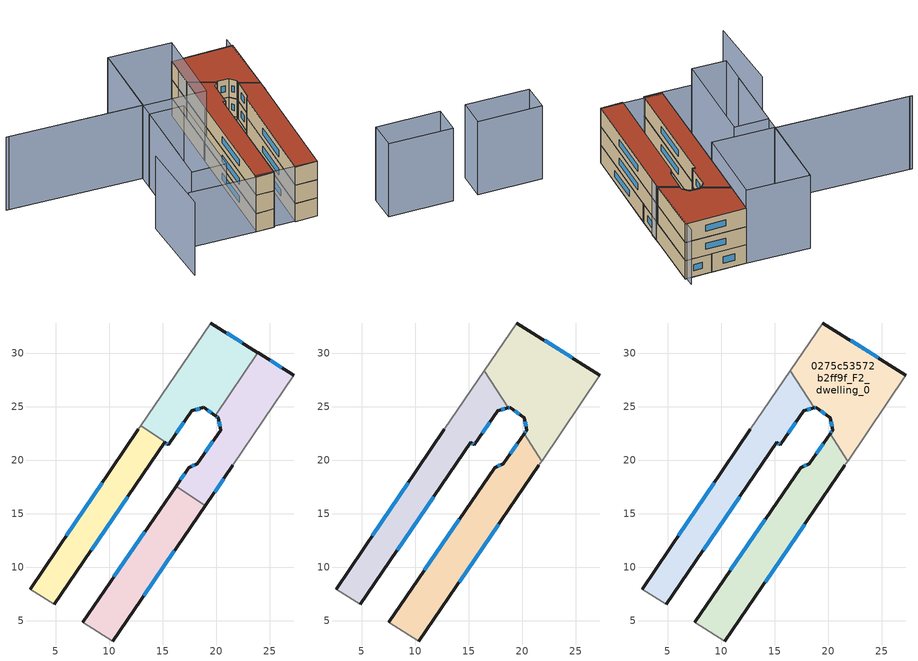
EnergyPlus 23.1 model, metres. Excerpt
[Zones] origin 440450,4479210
0275c53572b2ff9f_F0_dwelling_0
 floor ground (EU_floor_Construction): 10.34,3.13 18.97,15.75 16.25,17.58 7.52,4.89 z0
 wall outside (EU_wall_Construction): 18.97,15.75 10.34,3.13 / 7.52,4.89 16.25,17.58 z0:3
 wall adiabatic (EU_wall_Construction): 10.34,3.13 7.52,4.89 z0:3
 wall to 0275c53572b2ff9f_F0_dwelling_1 (EU_wall_Construction): 16.25,17.58 18.97,15.75 z0:3
 window (EU_Window_Construction): 16.09,11.53 13.23,7.35 / 10.44,9.13 13.34,13.34 z1:2
0275c53572b2ff9f_F0_dwelling_1
 floor ground (EU_floor_Construction): 21.55,19.51 27.23,27.95 23.92,30.02 23.87,30.05 19.89,24.16 19.93,24.13 20.17,23.96 20.39,22.79 18.21,19.68 17.43,19.3 16.25,17.58 18.97,15.75 z0
 wall outside (EU_wall_Construction): 23.87,30.05 23.92,30.02 27.23,27.95 / 21.55,19.51 18.97,15.75 / 16.25,17.58 17.43,19.3 18.21,19.68 20.39,22.79 20.17,23.96 19.93,24.13 19.89,24.16 z0:3
 wall to 0275c53572b2ff9f_F0_dwelling_3 (EU_wall_Construction): 19.89,24.16 23.87,30.05 z0:3
 wall adiabatic (EU_wall_Construction): 27.23,27.95 21.55,19.51 z0:3
 window (EU_Window_Construction): 20.09,24.02 20.01,24.08 / 25.02,29.33 26.12,28.64 / 20.69,18.25 19.83,17 / 16.65,18.16 17.04,18.73 / 17.69,19.43 17.95,19.55 / 18.94,20.72 19.66,21.75 / 20.32,23.19 20.25,23.57 z1:2
0275c53572b2ff9f_F0_dwelling_2
 floor ground (EU_floor_Construction): 4.88,6.56 15.2,21.66 15.51,21.43 15.54,21.49 12.96,23.24 12.71,22.88 2.62,7.96 z0
 wall outside (EU_wall_Construction): 2.62,7.96 12.71,22.88 / 15.54,21.49 15.51,21.43 15.2,21.66 4.88,6.56 z0:3
 wall adiabatic (EU_wall_Construction): 4.88,6.56 2.62,7.96 / 12.71,22.88 12.96,23.24 z0:3
 wall to 0275c53572b2ff9f_F0_dwelling_3 (EU_wall_Construction): 12.96,23.24 15.54,21.49 z0:3
 window (EU_Window_Construction): 5.99,12.95 9.34,17.89 / 15.4,21.51 15.3,21.58 / 11.75,16.61 8.32,11.6 z1:2
0275c53572b2ff9f_F0_dwelling_3
 floor ground (EU_floor_Construction): 19.89,24.16 23.87,30.05 19.47,32.8 12.96,23.24 15.54,21.49 17.7,24.6 18.82,24.93 z0
 wall outside (EU_wall_Construction): 19.47,32.8 23.87,30.05 / 19.89,24.16 18.82,24.93 17.7,24.6 15.54,21.49 z0:3
 wall adiabatic (EU_wall_Construction): 12.96,23.24 19.47,32.8 z0:3
 window (EU_Window_Construction): 18.44,24.82 18.07,24.71 / 16.98,23.56 16.26,22.53 / 20.94,31.88 22.4,30.97 / 19.53,24.42 19.18,24.67 z1:2
0275c53572b2ff9f_F1_dwelling_0
 floor to 0275c53572b2ff9f_F0_dwelling_1 (EU_floor_Construction): 21.85,19.96 27.23,27.95 23.92,30.02 23.9,30.03 23.87,30.05 19.89,24.16 19.93,24.13 20.17,23.96 20.39,22.79 20.16,22.47 21.82,19.92 z3
 floor to 0275c53572b2ff9f_F0_dwelling_3 (EU_floor_Construction): 19.89,24.16 23.87,30.05 19.47,32.8 16.43,28.33 18.66,24.88 18.82,24.93 z3
 wall outside (EU_wall_Construction): 19.47,32.8 27.23,27.95 / 20.16,22.47 20.39,22.79 20.17,23.96 18.82,24.93 18.66,24.88 z3:6
 wall to 0275c53572b2ff9f_F1_dwelling_2 (EU_wall_Construction): 18.66,24.88 16.43,28.33 z3:6
 wall adiabatic (EU_wall_Construction): 16.43,28.33 19.47,32.8 / 27.23,27.95 21.85,19.96 21.82,19.92 z3:6
 wall to 0275c53572b2ff9f_F1_dwelling_1 (EU_wall_Construction): 21.82,19.92 20.16,22.47 z3:6
 window (EU_Window_Construction): 20.32,23.19 20.25,23.57 / 19.72,24.28 19.27,24.61 / 18.76,24.91 18.71,24.9 / 22.06,31.18 24.63,29.57 / 20.24,22.58 20.32,22.69 z4:5
0275c53572b2ff9f_F1_dwelling_1
 floor to 0275c53572b2ff9f_F0_dwelling_0 (EU_floor_Construction): 10.34,3.13 18.97,15.75 16.25,17.58 7.52,4.89 z3
 floor to 0275c53572b2ff9f_F0_dwelling_1 (EU_floor_Construction): 18.97,15.75 21.55,19.51 21.82,19.92 20.16,22.47 18.21,19.68 17.43,19.3 16.25,17.58 z3
 wall outside (EU_wall_Construction): 21.55,19.51 10.34,3.13 / 7.52,4.89 17.43,19.3 18.21,19.68 20.16,22.47 z3:6
 wall adiabatic (EU_wall_Construction): 10.34,3.13 7.52,4.89 / 21.82,19.92 21.55,19.51 z3:6
 window (EU_Window_Construction): 17.8,14.03 14.09,8.6 / 10.84,9.71 14.12,14.48 / 17.69,19.43 17.95,19.55 / 18.86,20.61 19.51,21.54 z4:5
0275c53572b2ff9f_F1_dwelling_2
 floor to 0275c53572b2ff9f_F0_dwelling_2 (EU_floor_Construction): 4.88,6.56 15.2,21.66 15.51,21.43 15.54,21.49 12.96,23.23 12.71,22.88 2.62,7.96 z3
 floor to 0275c53572b2ff9f_F0_dwelling_3 (EU_floor_Construction): 15.54,21.49 17.7,24.6 18.66,24.88 16.43,28.33 12.96,23.23 z3
 wall outside (EU_wall_Construction): 2.62,7.96 12.71,22.88 / 18.66,24.88 17.7,24.6 15.51,21.43 15.2,21.66 4.88,6.56 z3:6
 wall adiabatic (EU_wall_Construction): 4.88,6.56 2.62,7.96 / 12.71,22.88 16.43,28.33 z3:6
 window (EU_Window_Construction): 5.99,12.95 9.34,17.89 / 18.34,24.79 18.02,24.7 / 16.96,23.54 16.24,22.49 / 15.4,21.51 15.3,21.58 / 11.75,16.61 8.32,11.6 z4:5
0275c53572b2ff9f_F2_dwelling_0
 floor to 0275c53572b2ff9f_F1_dwelling_0 (EU_floor_Construction): 21.85,19.96 27.23,27.95 19.47,32.8 16.43,28.33 18.66,24.88 18.82,24.93 20.17,23.96 20.39,22.79 20.16,22.47 21.82,19.92 z6
 wall outside (EU_wall_Construction): 19.47,32.8 27.23,27.95 / 20.16,22.47 20.39,22.79 20.17,23.96 18.82,24.93 18.66,24.88 z6:9
 wall to 0275c53572b2ff9f_F2_dwelling_2 (EU_wall_Construction): 18.66,24.88 16.43,28.33 z6:9
 wall adiabatic (EU_wall_Construction): 16.43,28.33 19.47,32.8 / 27.23,27.95 21.85,19.96 21.82,19.92 z6:9
 wall to 0275c53572b2ff9f_F2_dwelling_1 (EU_wall_Construction): 21.82,19.92 20.16,22.47 z6:9
 window (EU_Window_Construction): 20.32,23.19 20.25,23.57 / 19.72,24.28 19.27,24.61 / 18.76,24.91 18.71,24.9 / 22.06,31.18 24.63,29.57 / 20.24,22.58 20.32,22.69 z7:8
 roof outside (EU_roof_Construction): 27.23,27.95 21.85,19.96 21.82,19.92 20.16,22.47 20.39,22.79 20.17,23.96 18.82,24.93 18.66,24.88 16.43,28.33 19.47,32.8 z9
0275c53572b2ff9f_F2_dwelling_1
 floor to 0275c53572b2ff9f_F1_dwelling_1 (EU_floor_Construction): 10.34,3.13 21.55,19.51 21.82,19.92 20.16,22.47 18.21,19.68 17.43,19.3 7.52,4.89 z6
 wall outside (EU_wall_Construction): 21.55,19.51 10.34,3.13 / 7.52,4.89 17.43,19.3 18.21,19.68 20.16,22.47 z6:9
 wall adiabatic (EU_wall_Construction): 10.34,3.13 7.52,4.89 / 21.82,19.92 21.55,19.51 z6:9
 window (EU_Window_Construction): 17.8,14.03 14.09,8.6 / 10.84,9.71 14.12,14.48 / 17.69,19.43 17.95,19.55 / 18.86,20.61 19.51,21.54 z7:8
 roof outside (EU_roof_Construction): 20.16,22.47 21.82,19.92 21.55,19.51 10.34,3.13 7.52,4.89 17.43,19.3 18.21,19.68 z9
0275c53572b2ff9f_F2_dwelling_2
 floor to 0275c53572b2ff9f_F1_dwelling_2 (EU_floor_Construction): 4.88,6.56 15.2,21.66 15.51,21.43 17.7,24.6 18.66,24.88 16.43,28.33 12.71,22.88 2.62,7.96 z6
 wall outside (EU_wall_Construction): 2.62,7.96 12.71,22.88 / 18.66,24.88 17.7,24.6 15.51,21.43 15.2,21.66 4.88,6.56 z6:9
 wall adiabatic (EU_wall_Construction): 4.88,6.56 2.62,7.96 / 12.71,22.88 16.43,28.33 z6:9
 window (EU_Window_Construction): 5.99,12.95 9.34,17.89 / 18.34,24.79 18.02,24.7 / 16.96,23.54 16.24,22.49 / 15.4,21.51 15.3,21.58 / 11.75,16.61 8.32,11.6 z7:8
 roof outside (EU_roof_Construction): 16.43,28.33 18.66,24.88 17.7,24.6 15.51,21.43 15.2,21.66 4.88,6.56 2.62,7.96 12.71,22.88 z9
shading: 2.81,8.24 10.34,3.13 / -5.56,13.51 2.62,7.96 / 20.9,18.49 27.83,29.36 z0:9; -4.29,19.71 -10.64,9.23 / -11.74,39.1 4.88,27.9 / 4.88,27.9 -2.31,17.23 / 11.6,37.7 4.92,27.82 / 4.92,27.82 -11.46,38.91 / 23.44,-10.24 15.49,-5.06 / 15.49,-5.06 17.87,-1.42 / 17.87,-1.42 25.81,-6.6 / 25.81,-6.6 23.44,-10.24 / -0.61,10.66 -4.84,13.52 / -4.84,13.52 3.58,25.99 / 3.58,25.99 7.81,23.13 / 7.81,23.13 -0.61,10.66 / 19.47,32.8 12.49,22.56 / 12.49,22.56 4.8,27.8 / 4.8,27.8 11.78,38.04 / 11.78,38.04 19.47,32.8 z0:12
[Building]
EU S2 Campaign: North Axis=0; Terrain=City; Solar Distribution=FullExterior
[Site:Location]
Madrid: Latitude=40.5; Longitude=-3.5; Time Zone=1; Elevation=609
[SizingPeriod:WeatherFileDays]
AnnualSizingPeriod: Begin Month=1; Begin Day of Month=1; End Month=12; End Day of Month=31; Day of Week for Start Day=Monday; Use Weather File Daylight Saving Period=No; Use Weather File Rain and Snow Indicators=No
[MATERIAL]
EU_InternalMass_Material: Roughness=MediumRough; Thickness=0.1; Conductivity=1; Density=1800; Specific Heat=900; Thermal Absorptance=0.9; Solar Absorptance=0.7; Visible Absorptance=0.7
[MATERIAL:NOMASS] Roughness=MediumRough; Thermal Absorptance=0.9; Solar Absorptance=0.7; Visible Absorptance=0.7
Name | Thermal Resistance
EU_wall_NoMass | 0.459673
EU_roof_NoMass | 0.495815
EU_floor_NoMass | 0.788942
[WINDOWMATERIAL:SIMPLEGLAZINGSYSTEM]
EU_Window_SimpleGlazing: UFactor=4.26103; Solar Heat Gain Coefficient=0.85; Visible Transmittance=0.85
[CONSTRUCTION]
EU_wall_Construction: EU_wall_NoMass
EU_roof_Construction: EU_roof_NoMass
EU_floor_Construction: EU_floor_NoMass
EU_InternalMass_Construction: EU_InternalMass_Material
EU_Window_Construction: EU_Window_SimpleGlazing
[ZONE] Type=1; Multiplier=1; Ceiling Height=autocalculate; Floor Area=autocalculate; Part of Total Floor Area=Yes
Name | Volume
0275c53572b2ff9f_F0_dwelling_0 | 151.997
0275c53572b2ff9f_F1_dwelling_0; 0275c53572b2ff9f_F2_dwelling_0 | 203.119
0275c53572b2ff9f_F0_dwelling_1 | 153.072
0275c53572b2ff9f_F1_dwelling_1; 0275c53572b2ff9f_F2_dwelling_1 | 203.295
0275c53572b2ff9f_F0_dwelling_2 | 148.827
0275c53572b2ff9f_F1_dwelling_2; 0275c53572b2ff9f_F2_dwelling_2 | 201.615
0275c53572b2ff9f_F0_dwelling_3 | 154.132
[INTERNALMASS] Construction=EU_InternalMass_Construction
Name | Zone or ZoneList | Surface Area
0275c53572b2ff9f_F0_dwelling_0_EU_InternalMass | 0275c53572b2ff9f_F0_dwelling_0 | 50.6656
0275c53572b2ff9f_F0_dwelling_1_EU_InternalMass | 0275c53572b2ff9f_F0_dwelling_1 | 51.0235
0275c53572b2ff9f_F0_dwelling_2_EU_InternalMass | 0275c53572b2ff9f_F0_dwelling_2 | 49.6089
0275c53572b2ff9f_F0_dwelling_3_EU_InternalMass | 0275c53572b2ff9f_F0_dwelling_3 | 51.3762
0275c53572b2ff9f_F1_dwelling_0_EU_InternalMass | 0275c53572b2ff9f_F1_dwelling_0 | 67.7069
0275c53572b2ff9f_F1_dwelling_1_EU_InternalMass | 0275c53572b2ff9f_F1_dwelling_1 | 67.7638
0275c53572b2ff9f_F1_dwelling_2_EU_InternalMass | 0275c53572b2ff9f_F1_dwelling_2 | 67.2052
0275c53572b2ff9f_F2_dwelling_0_EU_InternalMass | 0275c53572b2ff9f_F2_dwelling_0 | 67.7069
0275c53572b2ff9f_F2_dwelling_1_EU_InternalMass | 0275c53572b2ff9f_F2_dwelling_1 | 67.7638
0275c53572b2ff9f_F2_dwelling_2_EU_InternalMass | 0275c53572b2ff9f_F2_dwelling_2 | 67.2052
[OTHEREQUIPMENT] Fuel Type=Electricity; Design Level Calculation Method=Watts/Area; Power per Zone Floor Area=1; Fraction Latent=0; Fraction Radiant=0; Fraction Lost=0; Carbon Dioxide Generation Rate=0; EndUse Subcategory=EU_Step8_InternalGains
Name | Zone or ZoneList or Space or SpaceList | Schedule
EU_Step8_InternalGain_0275c53572b2ff9f_F0_dwelling_0_f000 | 0275c53572b2ff9f_F0_dwelling_0 | EU_Step8_GainSchedule_0275c53572b2ff9f_F0_dwelling_0_f000
EU_Step8_InternalGain_0275c53572b2ff9f_F0_dwelling_1_f000 | 0275c53572b2ff9f_F0_dwelling_1 | EU_Step8_GainSchedule_0275c53572b2ff9f_F0_dwelling_1_f000
EU_Step8_InternalGain_0275c53572b2ff9f_F0_dwelling_2_f000 | 0275c53572b2ff9f_F0_dwelling_2 | EU_Step8_GainSchedule_0275c53572b2ff9f_F0_dwelling_2_f000
EU_Step8_InternalGain_0275c53572b2ff9f_F0_dwelling_3_f000 | 0275c53572b2ff9f_F0_dwelling_3 | EU_Step8_GainSchedule_0275c53572b2ff9f_F0_dwelling_3_f000
EU_Step8_InternalGain_0275c53572b2ff9f_F1_dwelling_0_f000 | 0275c53572b2ff9f_F1_dwelling_0 | EU_Step8_GainSchedule_0275c53572b2ff9f_F1_dwelling_0_f000
EU_Step8_InternalGain_0275c53572b2ff9f_F1_dwelling_1_f000 | 0275c53572b2ff9f_F1_dwelling_1 | EU_Step8_GainSchedule_0275c53572b2ff9f_F1_dwelling_1_f000
EU_Step8_InternalGain_0275c53572b2ff9f_F1_dwelling_2_f000 | 0275c53572b2ff9f_F1_dwelling_2 | EU_Step8_GainSchedule_0275c53572b2ff9f_F1_dwelling_2_f000
EU_Step8_InternalGain_0275c53572b2ff9f_F2_dwelling_0_f000 | 0275c53572b2ff9f_F2_dwelling_0 | EU_Step8_GainSchedule_0275c53572b2ff9f_F2_dwelling_0_f000
EU_Step8_InternalGain_0275c53572b2ff9f_F2_dwelling_1_f000 | 0275c53572b2ff9f_F2_dwelling_1 | EU_Step8_GainSchedule_0275c53572b2ff9f_F2_dwelling_1_f000
EU_Step8_InternalGain_0275c53572b2ff9f_F2_dwelling_2_f000 | 0275c53572b2ff9f_F2_dwelling_2 | EU_Step8_GainSchedule_0275c53572b2ff9f_F2_dwelling_2_f000
[ZONEVENTILATION:DESIGNFLOWRATE] Schedule=EU_AlwaysOn; Design Flow Rate Calculation Method=AirChanges/Hour; Air Changes per Hour=0.719161; Ventilation Type=Natural; Fan Pressure Rise=0; Fan Total Efficiency=1; Constant Term Coefficient=1; Temperature Term Coefficient=0; Velocity Term Coefficient=0; Velocity Squared Term Coefficient=0; Minimum Indoor Temperature=-100; Maximum Indoor Temperature=100; Delta Temperature=-100; Minimum Outdoor Temperature=-100; Maximum Outdoor Temperature=100; Maximum Wind Speed=40
Name | Zone or ZoneList or Space or SpaceList
EU_ConstantAir_0275c53572b2ff9f_F0_dwelling_0 | 0275c53572b2ff9f_F0_dwelling_0
EU_ConstantAir_0275c53572b2ff9f_F0_dwelling_1 | 0275c53572b2ff9f_F0_dwelling_1
EU_ConstantAir_0275c53572b2ff9f_F0_dwelling_2 | 0275c53572b2ff9f_F0_dwelling_2
EU_ConstantAir_0275c53572b2ff9f_F0_dwelling_3 | 0275c53572b2ff9f_F0_dwelling_3
EU_ConstantAir_0275c53572b2ff9f_F1_dwelling_0 | 0275c53572b2ff9f_F1_dwelling_0
EU_ConstantAir_0275c53572b2ff9f_F1_dwelling_1 | 0275c53572b2ff9f_F1_dwelling_1
EU_ConstantAir_0275c53572b2ff9f_F1_dwelling_2 | 0275c53572b2ff9f_F1_dwelling_2
EU_ConstantAir_0275c53572b2ff9f_F2_dwelling_0 | 0275c53572b2ff9f_F2_dwelling_0
EU_ConstantAir_0275c53572b2ff9f_F2_dwelling_1 | 0275c53572b2ff9f_F2_dwelling_1
EU_ConstantAir_0275c53572b2ff9f_F2_dwelling_2 | 0275c53572b2ff9f_F2_dwelling_2
[HVACTEMPLATE:THERMOSTAT] Constant Heating Setpoint=20; Constant Cooling Setpoint=50
EU_HeatOnly_0275c53572b2ff9f_F0_dwelling_0; EU_HeatOnly_0275c53572b2ff9f_F0_dwelling_1; EU_HeatOnly_0275c53572b2ff9f_F0_dwelling_2; EU_HeatOnly_0275c53572b2ff9f_F0_dwelling_3; EU_HeatOnly_0275c53572b2ff9f_F1_dwelling_0; EU_HeatOnly_0275c53572b2ff9f_F1_dwelling_1; EU_HeatOnly_0275c53572b2ff9f_F1_dwelling_2; EU_HeatOnly_0275c53572b2ff9f_F2_dwelling_0; EU_HeatOnly_0275c53572b2ff9f_F2_dwelling_1; EU_HeatOnly_0275c53572b2ff9f_F2_dwelling_2
[HVACTEMPLATE:ZONE:IDEALLOADSAIRSYSTEM] System Availability Schedule=EU_AlwaysOn; Maximum Heating Supply Air Temperature=50; Minimum Cooling Supply Air Temperature=13; Maximum Heating Supply Air Humidity Ratio=0.0156; Minimum Cooling Supply Air Humidity Ratio=0.0077; Heating Limit=NoLimit; Cooling Limit=NoLimit; Heating Availability Schedule=EU_AlwaysOn; Cooling Availability Schedule=EU_CoolingOff; Dehumidification Control Type=ConstantSensibleHeatRatio; Cooling Sensible Heat Ratio=0.7; Dehumidification Setpoint=60; Humidification Control Type=None; Humidification Setpoint=30; Outdoor Air Method=None; Outdoor Air Flow Rate per Person=0.00944; Outdoor Air Flow Rate per Zone Floor Area=0; Outdoor Air Flow Rate per Zone=0; Demand Controlled Ventilation Type=None; Outdoor Air Economizer Type=NoEconomizer; Heat Recovery Type=None; Sensible Heat Recovery Effectiveness=0.7; Latent Heat Recovery Effectiveness=0.65
Name | Template Thermostat
0275c53572b2ff9f_F0_dwelling_0 | EU_HeatOnly_0275c53572b2ff9f_F0_dwelling_0
0275c53572b2ff9f_F0_dwelling_1 | EU_HeatOnly_0275c53572b2ff9f_F0_dwelling_1
0275c53572b2ff9f_F0_dwelling_2 | EU_HeatOnly_0275c53572b2ff9f_F0_dwelling_2
0275c53572b2ff9f_F0_dwelling_3 | EU_HeatOnly_0275c53572b2ff9f_F0_dwelling_3
0275c53572b2ff9f_F1_dwelling_0 | EU_HeatOnly_0275c53572b2ff9f_F1_dwelling_0
0275c53572b2ff9f_F1_dwelling_1 | EU_HeatOnly_0275c53572b2ff9f_F1_dwelling_1
0275c53572b2ff9f_F1_dwelling_2 | EU_HeatOnly_0275c53572b2ff9f_F1_dwelling_2
0275c53572b2ff9f_F2_dwelling_0 | EU_HeatOnly_0275c53572b2ff9f_F2_dwelling_0
0275c53572b2ff9f_F2_dwelling_1 | EU_HeatOnly_0275c53572b2ff9f_F2_dwelling_1
0275c53572b2ff9f_F2_dwelling_2 | EU_HeatOnly_0275c53572b2ff9f_F2_dwelling_2
[SIZING:ZONE] Zone Cooling Design Supply Air Temperature Input Method=SupplyAirTemperature; Zone Cooling Design Supply Air Temperature=13; Zone Heating Design Supply Air Temperature Input Method=SupplyAirTemperature; Zone Heating Design Supply Air Temperature=50; Zone Cooling Design Supply Air Humidity Ratio=0.008; Zone Heating Design Supply Air Humidity Ratio=0.008; Cooling Design Air Flow Method=DesignDay; Cooling Design Air Flow Rate=0; Cooling Minimum Air Flow per Zone Floor Area=0.000762; Cooling Minimum Air Flow=0; Cooling Minimum Air Flow Fraction=0.2; Heating Design Air Flow Method=DesignDay; Heating Design Air Flow Rate=0; Heating Maximum Air Flow per Zone Floor Area=0.002032; Heating Maximum Air Flow=0.141576; Heating Maximum Air Flow Fraction=0.3; Account for Dedicated Outdoor Air System=No; Dedicated Outdoor Air System Control Strategy=NeutralSupplyAir; Dedicated Outdoor Air Low Setpoint Temperature for Design=autosize; Dedicated Outdoor Air High Setpoint Temperature for Design=autosize; Zone Load Sizing Method=Sensible Load Only No Latent Load; Zone Latent Cooling Design Supply Air Humidity Ratio Input Method=HumidityRatioDifference; Zone Cooling Design Supply Air Humidity Ratio Difference=0.005; Zone Latent Heating Design Supply Air Humidity Ratio Input Method=HumidityRatioDifference; Zone Humidification Design Supply Air Humidity Ratio Difference=0.005
0275c53572b2ff9f_F0_dwelling_0; 0275c53572b2ff9f_F0_dwelling_1; 0275c53572b2ff9f_F0_dwelling_2; 0275c53572b2ff9f_F0_dwelling_3; 0275c53572b2ff9f_F1_dwelling_0; 0275c53572b2ff9f_F1_dwelling_1; 0275c53572b2ff9f_F1_dwelling_2; 0275c53572b2ff9f_F2_dwelling_0; 0275c53572b2ff9f_F2_dwelling_1; 0275c53572b2ff9f_F2_dwelling_2
[SCHEDULE:CONSTANT]
Name | Hourly Value
EU_AlwaysOn | 1
EU_CoolingOff | 0
[SCHEDULE:FILE] Column Number=1; Rows to Skip at Top=0; Number of Hours of Data=8760; Column Separator=Comma; Interpolate to Timestep=No; Minutes per Item=60; Adjust Schedule for Daylight Savings=Yes
Name | File
EU_Step8_GainSchedule_0275c53572b2ff9f_F0_dwelling_0_f000 | ../../schedules/0275c53572b2ff9f/0275c53572b2ff9f_F0_dwelling_0_f000_gain.csv
EU_Step8_GainSchedule_0275c53572b2ff9f_F0_dwelling_1_f000 | ../../schedules/0275c53572b2ff9f/0275c53572b2ff9f_F0_dwelling_1_f000_gain.csv
EU_Step8_GainSchedule_0275c53572b2ff9f_F0_dwelling_2_f000 | ../../schedules/0275c53572b2ff9f/0275c53572b2ff9f_F0_dwelling_2_f000_gain.csv
EU_Step8_GainSchedule_0275c53572b2ff9f_F0_dwelling_3_f000 | ../../schedules/0275c53572b2ff9f/0275c53572b2ff9f_F0_dwelling_3_f000_gain.csv
EU_Step8_GainSchedule_0275c53572b2ff9f_F1_dwelling_0_f000 | ../../schedules/0275c53572b2ff9f/0275c53572b2ff9f_F1_dwelling_0_f000_gain.csv
EU_Step8_GainSchedule_0275c53572b2ff9f_F1_dwelling_1_f000 | ../../schedules/0275c53572b2ff9f/0275c53572b2ff9f_F1_dwelling_1_f000_gain.csv
EU_Step8_GainSchedule_0275c53572b2ff9f_F1_dwelling_2_f000 | ../../schedules/0275c53572b2ff9f/0275c53572b2ff9f_F1_dwelling_2_f000_gain.csv
EU_Step8_GainSchedule_0275c53572b2ff9f_F2_dwelling_0_f000 | ../../schedules/0275c53572b2ff9f/0275c53572b2ff9f_F2_dwelling_0_f000_gain.csv
EU_Step8_GainSchedule_0275c53572b2ff9f_F2_dwelling_1_f000 | ../../schedules/0275c53572b2ff9f/0275c53572b2ff9f_F2_dwelling_1_f000_gain.csv
EU_Step8_GainSchedule_0275c53572b2ff9f_F2_dwelling_2_f000 | ../../schedules/0275c53572b2ff9f/0275c53572b2ff9f_F2_dwelling_2_f000_gain.csv
